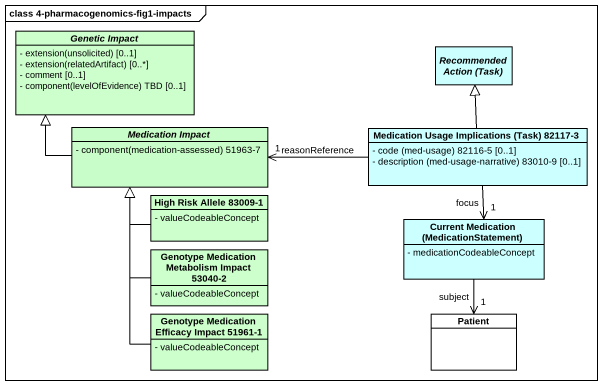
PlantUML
@startuml
mainframe class 4-pharmacogenomics-fig1-impacts
hide circle
hide empty members
skinparam classAttributeIconSize 0
abstract class "Genetic Impact" as Genetic_Impact #CCFFCC {
  {field} - extension(unsolicited) [0..1]
  {field} - extension(relatedArtifact) [0..*]
  - comment [0..1]
  {field} - component(levelOfEvidence) TBD [0..1]
}
abstract class "Recommended Action (Task)" as Recommended_Action_Task #CCFFFF
abstract class "Medication Impact" as Medication_Impact #C8FCC8 {
  {field} - component(medication-assessed) 51963-7
}
class "Medication Usage Implications (Task) 82117-3" as Medication_Usage #CCFFFF {
  {field} - code (med-usage) 82116-5 [0..1]
  {field} - description (med-usage-narrative) 83010-9 [0..1]
}
class "High Risk Allele 83009-1" as High_Risk_Allele_83009_1 #CCFFCC {
  - valueCodeableConcept
}
class "Current Medication (MedicationStatement)" as Current_Medication #CCFFFF {
  - medicationCodeableConcept
}
class "Genotype Medication Metabolism Impact 53040-2" as Genotype_Medication #CCFFCC {
  - valueCodeableConcept
}
class "Genotype Medication Efficacy Impact 51961-1" as Genotype_Medication_2 #CCFFCC {
  - valueCodeableConcept
}
class Patient #FFFFFF
Medication_Impact -up-|> Genetic_Impact
Medication_Usage -up-|> Recommended_Action_Task
Medication_Usage -left-> "1" Medication_Impact : reasonReference
Medication_Usage --> "1" Current_Medication : focus
High_Risk_Allele_83009_1 -up-|> Medication_Impact
Current_Medication --> "1" Patient : subject
Genotype_Medication -up-|> Medication_Impact
Genotype_Medication_2 -up-|> Medication_Impact
@enduml
